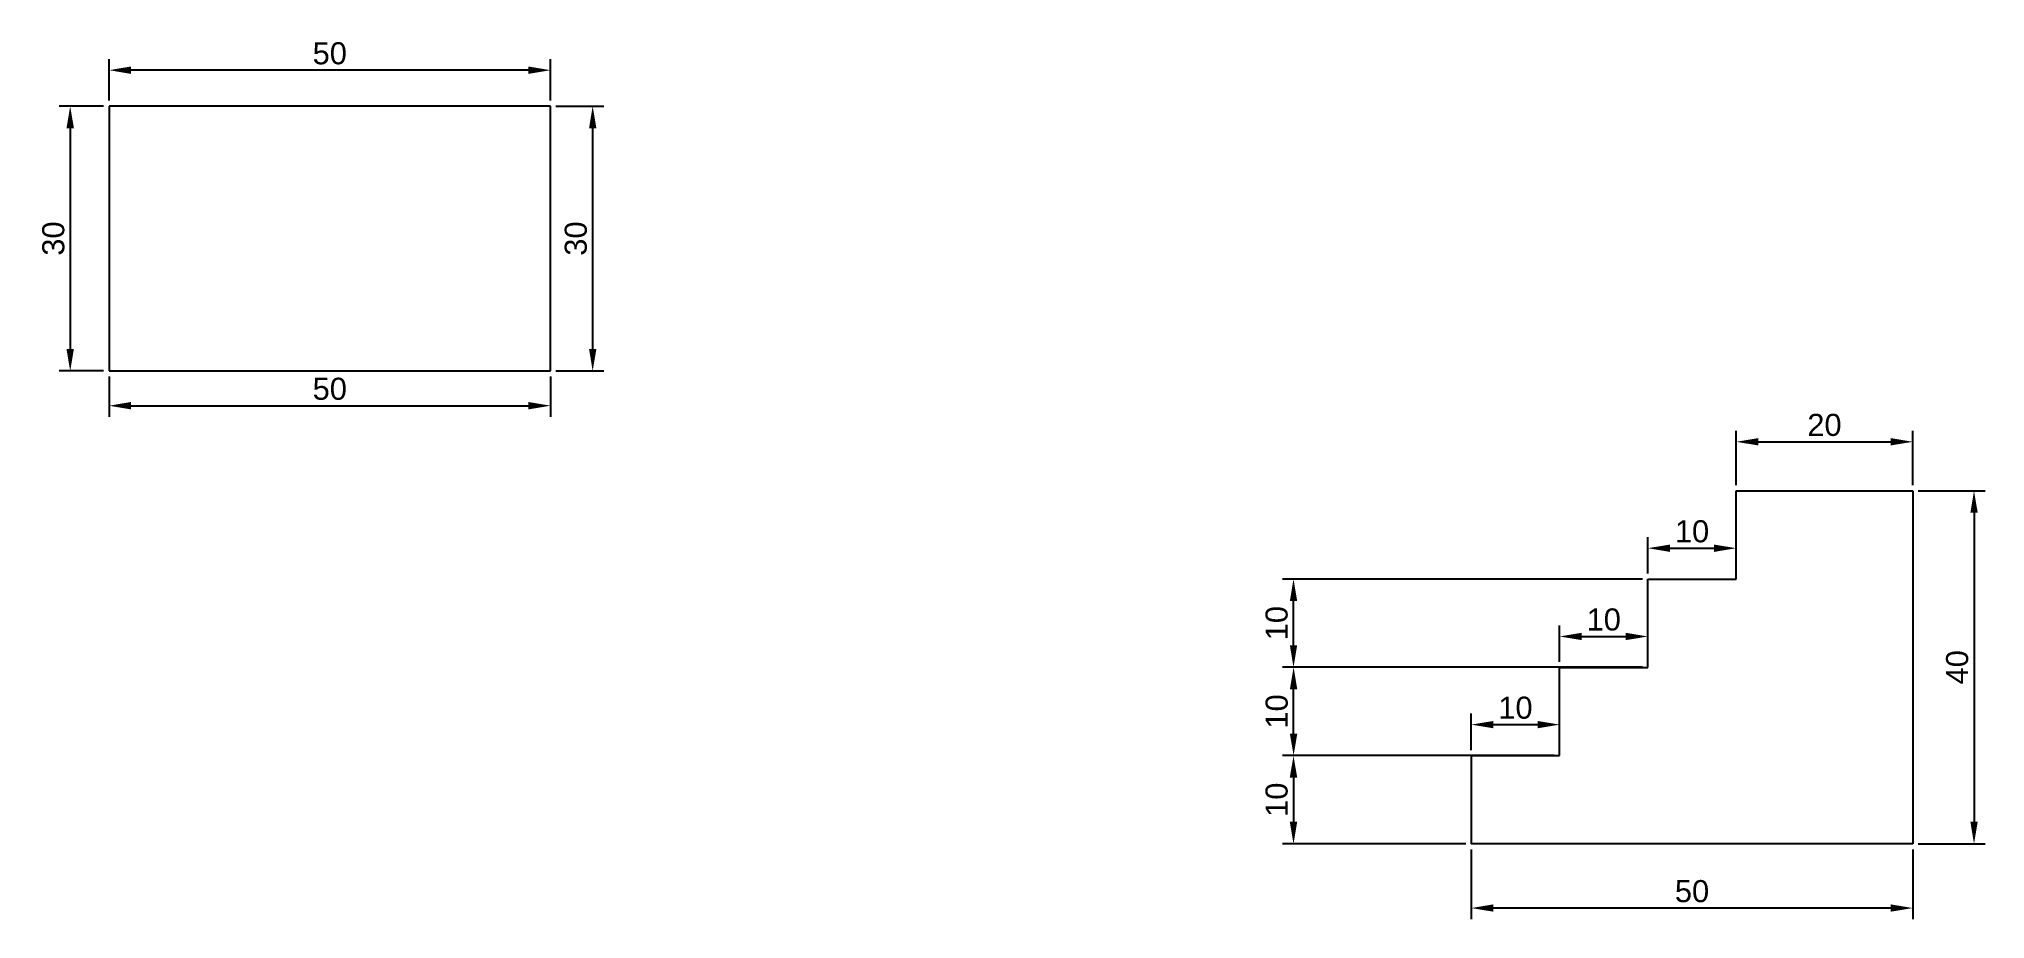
# Model space of a CAD drawing. Header units: millimetres. Extents: x 1788 to 2008, y 3201 to 3301.
import ezdxf

# ---------------------------------------------------------------- set-up
doc = ezdxf.new("R2010")
doc.units = ezdxf.units.MM
doc.styles.get("Standard").update_dxf_attribs({"font": 'arial.ttf'})
doc.dimstyles.new('ISO-25', dxfattribs={"dimtxt": 2.5, "dimasz": 2.5, "dimexe": 1.25, "dimexo": 0.625, "dimtad": 1, "dimtxsty": 'Standard', "dimcen": 2.5, "dimadec": 0, "dimazin": 0, "dimtfac": 1, "dimtmove": 0, "dimatfit": 3, "dimfxl": 1, "dimarcsym": 0})

# ---------------------------------------------------------------- blocks, each defined once
blk = doc.blocks.new('*D2')
at = {"color": 0, "lineweight": -2, "transparency": 16777216}
for p, q in [((1795.85, 3293.72), (1795.85, 3298.41)), ((1845.85, 3293.72), (1845.85, 3298.41)), ((1843.35, 3297.16), (1798.35, 3297.16))]:
    blk.add_line(p, q, dxfattribs=at)
at = {"color": 0, "transparency": 16777216}
for points in [[(1798.35, 3297.58), (1798.35, 3296.74), (1795.85, 3297.16)], [(1843.35, 3297.58), (1843.35, 3296.74), (1845.85, 3297.16)]]:
    blk.add_solid(points, dxfattribs=at)
at = {"layer": 'Defpoints', "color": 0, "transparency": 16777216}
for p in [(1795.85, 3297.16), (1795.85, 3293.09), (1845.85, 3293.09)]:
    blk.add_point(p, dxfattribs=at)
at = {"color": 0, "transparency": 16777216, "insert": (1820.85, 3299.06), "char_height": 2.5, "attachment_point": 5}
blk.add_mtext('50', dxfattribs=at)
blk = doc.blocks.new('*D3')
at = {"color": 0, "lineweight": -2, "transparency": 16777216}
for p, q in [((1846.47, 3293.09), (1851.88, 3293.09)), ((1850.63, 3265.59), (1850.63, 3290.59)), ((1846.47, 3263.09), (1851.88, 3263.09))]:
    blk.add_line(p, q, dxfattribs=at)
at = {"color": 0, "transparency": 16777216}
for points in [[(1850.22, 3290.59), (1851.05, 3290.59), (1850.63, 3293.09)], [(1850.22, 3265.59), (1851.05, 3265.59), (1850.63, 3263.09)]]:
    blk.add_solid(points, dxfattribs=at)
at = {"layer": 'Defpoints', "color": 0, "transparency": 16777216}
for p in [(1845.85, 3293.09), (1850.63, 3293.09), (1845.85, 3263.09)]:
    blk.add_point(p, dxfattribs=at)
at = {"color": 0, "transparency": 16777216, "insert": (1848.73, 3278.09), "char_height": 2.5, "attachment_point": 5, "rotation": 90}
blk.add_mtext('30', dxfattribs=at)
blk = doc.blocks.new('*D4')
at = {"color": 0, "lineweight": -2, "transparency": 16777216}
for p, q in [((1795.85, 3262.47), (1795.85, 3257.91)), ((1845.85, 3262.47), (1845.85, 3257.91)), ((1798.35, 3259.16), (1843.35, 3259.16))]:
    blk.add_line(p, q, dxfattribs=at)
at = {"color": 0, "transparency": 16777216}
for points in [[(1798.35, 3259.58), (1798.35, 3258.74), (1795.85, 3259.16)], [(1843.35, 3259.58), (1843.35, 3258.74), (1845.85, 3259.16)]]:
    blk.add_solid(points, dxfattribs=at)
at = {"layer": 'Defpoints', "color": 0, "transparency": 16777216}
for p in [(1795.85, 3263.09), (1845.85, 3263.09), (1845.85, 3259.16)]:
    blk.add_point(p, dxfattribs=at)
at = {"color": 0, "transparency": 16777216, "insert": (1820.85, 3261.06), "char_height": 2.5, "attachment_point": 5}
blk.add_mtext('50', dxfattribs=at)
blk = doc.blocks.new('*D5')
at = {"color": 0, "lineweight": -2, "transparency": 16777216}
for p, q in [((1795.22, 3293.09), (1790.2, 3293.09)), ((1791.45, 3290.59), (1791.45, 3265.59)), ((1795.22, 3263.09), (1790.2, 3263.09))]:
    blk.add_line(p, q, dxfattribs=at)
at = {"color": 0, "transparency": 16777216}
for points in [[(1791.03, 3290.59), (1791.87, 3290.59), (1791.45, 3293.09)], [(1791.03, 3265.59), (1791.87, 3265.59), (1791.45, 3263.09)]]:
    blk.add_solid(points, dxfattribs=at)
at = {"layer": 'Defpoints', "color": 0, "transparency": 16777216}
for p in [(1795.85, 3293.09), (1791.45, 3263.09), (1795.85, 3263.09)]:
    blk.add_point(p, dxfattribs=at)
at = {"color": 0, "transparency": 16777216, "insert": (1789.55, 3278.09), "char_height": 2.5, "attachment_point": 5, "rotation": 90}
blk.add_mtext('30', dxfattribs=at)
blk = doc.blocks.new('*D6')
at = {"color": 0, "lineweight": -2, "transparency": 16777216}
for p, q in [((1950.15, 3220.15), (1950.15, 3224.29)), ((1952.65, 3223.04), (1957.65, 3223.04)), ((1960.15, 3220.15), (1960.15, 3224.29))]:
    blk.add_line(p, q, dxfattribs=at)
at = {"color": 0, "transparency": 16777216}
for points in [[(1952.65, 3223.45), (1952.65, 3222.62), (1950.15, 3223.04)], [(1957.65, 3223.45), (1957.65, 3222.62), (1960.15, 3223.04)]]:
    blk.add_solid(points, dxfattribs=at)
at = {"layer": 'Defpoints', "color": 0, "transparency": 16777216}
for p in [(1960.15, 3223.04), (1950.15, 3219.53), (1960.15, 3219.53)]:
    blk.add_point(p, dxfattribs=at)
at = {"color": 0, "transparency": 16777216, "insert": (1955.15, 3224.94), "char_height": 2.5, "attachment_point": 5}
blk.add_mtext('10', dxfattribs=at)
blk = doc.blocks.new('*D7')
at = {"color": 0, "lineweight": -2, "transparency": 16777216}
for p, q in [((1960.15, 3230.15), (1960.15, 3234.27)), ((1970.15, 3230.15), (1970.15, 3234.27)), ((1962.65, 3233.02), (1967.65, 3233.02))]:
    blk.add_line(p, q, dxfattribs=at)
at = {"color": 0, "transparency": 16777216}
for points in [[(1962.65, 3233.44), (1962.65, 3232.61), (1960.15, 3233.02)], [(1967.65, 3233.44), (1967.65, 3232.61), (1970.15, 3233.02)]]:
    blk.add_solid(points, dxfattribs=at)
at = {"layer": 'Defpoints', "color": 0, "transparency": 16777216}
for p in [(1970.15, 3233.02), (1960.15, 3229.53), (1970.15, 3229.53)]:
    blk.add_point(p, dxfattribs=at)
at = {"color": 0, "transparency": 16777216, "insert": (1965.15, 3234.93), "char_height": 2.5, "attachment_point": 5}
blk.add_mtext('10', dxfattribs=at)
blk = doc.blocks.new('*D8')
at = {"color": 0, "lineweight": -2, "transparency": 16777216}
for p, q in [((1970.15, 3240.15), (1970.15, 3244.27)), ((1972.65, 3243.02), (1977.65, 3243.02)), ((1980.15, 3240.15), (1980.15, 3244.27))]:
    blk.add_line(p, q, dxfattribs=at)
at = {"color": 0, "transparency": 16777216}
for points in [[(1972.65, 3243.43), (1972.65, 3242.6), (1970.15, 3243.02)], [(1977.65, 3243.43), (1977.65, 3242.6), (1980.15, 3243.02)]]:
    blk.add_solid(points, dxfattribs=at)
at = {"layer": 'Defpoints', "color": 0, "transparency": 16777216}
for p in [(1980.15, 3243.02), (1970.15, 3239.53), (1980.15, 3239.53)]:
    blk.add_point(p, dxfattribs=at)
at = {"color": 0, "transparency": 16777216, "insert": (1975.15, 3244.92), "char_height": 2.5, "attachment_point": 5}
blk.add_mtext('10', dxfattribs=at)
blk = doc.blocks.new('*D9')
at = {"color": 0, "lineweight": -2, "transparency": 16777216}
for p, q in [((1980.15, 3250.15), (1980.15, 3256.32)), ((2000.15, 3250.15), (2000.15, 3256.32)), ((1982.65, 3255.07), (1997.65, 3255.07))]:
    blk.add_line(p, q, dxfattribs=at)
at = {"color": 0, "transparency": 16777216}
for points in [[(1982.65, 3255.49), (1982.65, 3254.66), (1980.15, 3255.07)], [(1997.65, 3255.49), (1997.65, 3254.66), (2000.15, 3255.07)]]:
    blk.add_solid(points, dxfattribs=at)
at = {"layer": 'Defpoints', "color": 0, "transparency": 16777216}
for p in [(2000.15, 3255.07), (1980.15, 3249.53), (2000.15, 3249.53)]:
    blk.add_point(p, dxfattribs=at)
at = {"color": 0, "transparency": 16777216, "insert": (1990.15, 3256.97), "char_height": 2.5, "attachment_point": 5}
blk.add_mtext('20', dxfattribs=at)
blk = doc.blocks.new('*D10')
at = {"color": 0, "lineweight": -2, "transparency": 16777216}
for p, q in [((2000.78, 3249.53), (2008.34, 3249.53)), ((2007.09, 3247.03), (2007.09, 3212.03)), ((2000.78, 3209.53), (2008.34, 3209.53))]:
    blk.add_line(p, q, dxfattribs=at)
at = {"color": 0, "transparency": 16777216}
for points in [[(2006.68, 3247.03), (2007.51, 3247.03), (2007.09, 3249.53)], [(2006.68, 3212.03), (2007.51, 3212.03), (2007.09, 3209.53)]]:
    blk.add_solid(points, dxfattribs=at)
at = {"layer": 'Defpoints', "color": 0, "transparency": 16777216}
for p in [(2000.15, 3249.53), (2000.15, 3209.53), (2007.09, 3209.53)]:
    blk.add_point(p, dxfattribs=at)
at = {"color": 0, "transparency": 16777216, "insert": (2005.19, 3229.53), "char_height": 2.5, "attachment_point": 5, "rotation": 90}
blk.add_mtext('40', dxfattribs=at)
blk = doc.blocks.new('*D11')
at = {"color": 0, "lineweight": -2, "transparency": 16777216}
for p, q in [((1950.15, 3208.9), (1950.15, 3201.01)), ((2000.15, 3208.9), (2000.15, 3201.01)), ((1997.65, 3202.26), (1952.65, 3202.26))]:
    blk.add_line(p, q, dxfattribs=at)
at = {"color": 0, "transparency": 16777216}
for points in [[(1952.65, 3202.68), (1952.65, 3201.85), (1950.15, 3202.26)], [(1997.65, 3202.68), (1997.65, 3201.85), (2000.15, 3202.26)]]:
    blk.add_solid(points, dxfattribs=at)
at = {"layer": 'Defpoints', "color": 0, "transparency": 16777216}
for p in [(1950.15, 3209.53), (2000.15, 3209.53), (1950.15, 3202.26)]:
    blk.add_point(p, dxfattribs=at)
at = {"color": 0, "transparency": 16777216, "insert": (1975.15, 3204.16), "char_height": 2.5, "attachment_point": 5}
blk.add_mtext('50', dxfattribs=at)
blk = doc.blocks.new('*D12')
at = {"color": 0, "lineweight": -2, "transparency": 16777216}
for p, q in [((1949.53, 3219.53), (1928.76, 3219.53)), ((1930.01, 3217.03), (1930.01, 3212.03)), ((1949.53, 3209.53), (1928.76, 3209.53))]:
    blk.add_line(p, q, dxfattribs=at)
at = {"color": 0, "transparency": 16777216}
for points in [[(1929.59, 3217.03), (1930.43, 3217.03), (1930.01, 3219.53)], [(1929.59, 3212.03), (1930.43, 3212.03), (1930.01, 3209.53)]]:
    blk.add_solid(points, dxfattribs=at)
at = {"layer": 'Defpoints', "color": 0, "transparency": 16777216}
for p in [(1950.15, 3219.53), (1930.01, 3209.53), (1950.15, 3209.53)]:
    blk.add_point(p, dxfattribs=at)
at = {"color": 0, "transparency": 16777216, "insert": (1928.11, 3214.53), "char_height": 2.5, "attachment_point": 5, "rotation": 90}
blk.add_mtext('10', dxfattribs=at)
blk = doc.blocks.new('*D13')
at = {"color": 0, "lineweight": -2, "transparency": 16777216}
for p, q in [((1959.53, 3229.53), (1928.77, 3229.53)), ((1930.02, 3222.03), (1930.02, 3227.03)), ((1959.53, 3219.53), (1928.77, 3219.53))]:
    blk.add_line(p, q, dxfattribs=at)
at = {"color": 0, "transparency": 16777216}
for points in [[(1929.6, 3227.03), (1930.44, 3227.03), (1930.02, 3229.53)], [(1929.6, 3222.03), (1930.44, 3222.03), (1930.02, 3219.53)]]:
    blk.add_solid(points, dxfattribs=at)
at = {"layer": 'Defpoints', "color": 0, "transparency": 16777216}
for p in [(1930.02, 3229.53), (1960.15, 3229.53), (1960.15, 3219.53)]:
    blk.add_point(p, dxfattribs=at)
at = {"color": 0, "transparency": 16777216, "insert": (1928.12, 3224.53), "char_height": 2.5, "attachment_point": 5, "rotation": 90}
blk.add_mtext('10', dxfattribs=at)
blk = doc.blocks.new('*D14')
at = {"color": 0, "lineweight": -2, "transparency": 16777216}
for p, q in [((1969.53, 3239.53), (1928.76, 3239.53)), ((1930.01, 3232.03), (1930.01, 3237.03)), ((1969.53, 3229.53), (1928.76, 3229.53))]:
    blk.add_line(p, q, dxfattribs=at)
at = {"color": 0, "transparency": 16777216}
for points in [[(1929.6, 3237.03), (1930.43, 3237.03), (1930.01, 3239.53)], [(1929.6, 3232.03), (1930.43, 3232.03), (1930.01, 3229.53)]]:
    blk.add_solid(points, dxfattribs=at)
at = {"layer": 'Defpoints', "color": 0, "transparency": 16777216}
for p in [(1930.01, 3239.53), (1970.15, 3239.53), (1970.15, 3229.53)]:
    blk.add_point(p, dxfattribs=at)
at = {"color": 0, "transparency": 16777216, "insert": (1928.11, 3234.53), "char_height": 2.5, "attachment_point": 5, "rotation": 90}
blk.add_mtext('10', dxfattribs=at)

msp = doc.modelspace()

# ---------------------------------------------------------------- linework, layer by layer
for p, q in [((1845.85, 3293.092), (1795.85, 3293.092)), ((1795.85, 3293.092), (1795.85, 3263.092)), ((1845.85, 3263.092), (1845.85, 3293.092)), ((1795.85, 3263.092), (1845.85, 3263.092)), ((1845.85, 3263.092), (1845.85, 3263.092)), ((1980.152, 3239.525), (1980.152, 3249.525)), ((1980.152, 3249.525), (2000.152, 3249.525)), ((2000.152, 3249.525), (2000.152, 3209.525)), ((1970.152, 3229.525), (1970.152, 3239.525)), ((1970.152, 3239.525), (1980.152, 3239.525)), ((1960.152, 3219.525), (1960.152, 3229.525)), ((1960.152, 3229.525), (1970.152, 3229.525)), ((1950.152, 3219.525), (1950.152, 3209.525)), ((1950.152, 3219.525), (1960.152, 3219.525)), ((2000.152, 3209.525), (1950.152, 3209.525))]:
    msp.add_line(p, q)

# ---------------------------------------------------------------- dimensions: what is measured, and where the dimension line sits
for base, p1, p2, picture, middle in [((1795.85, 3297.16), (1845.85, 3293.092), (1795.85, 3293.092), '*D2', (1820.85, 3299.061)), ((1845.85, 3259.161), (1795.85, 3263.092), (1845.85, 3263.092), '*D4', (1820.85, 3261.063)), ((2000.152, 3255.073), (1980.152, 3249.525), (2000.152, 3249.525), '*D9', (1990.152, 3256.974)), ((1980.152, 3243.017), (1970.152, 3239.525), (1980.152, 3239.525), '*D8', (1975.152, 3244.919)), ((1970.152, 3233.024), (1960.152, 3229.525), (1970.152, 3229.525), '*D7', (1965.152, 3234.925)), ((1960.152, 3223.038), (1950.152, 3219.525), (1960.152, 3219.525), '*D6', (1955.152, 3224.939)), ((1950.152, 3202.263), (2000.152, 3209.525), (1950.152, 3209.525), '*D11', (1975.152, 3204.165))]:
    dim = msp.add_linear_dim(base=base, p1=p1, p2=p2, dimstyle='ISO-25')
    dim.commit()
    dim.dimension.update_dxf_attribs({"geometry": picture, "text_midpoint": middle})
for base, p1, p2, picture, middle in [((1791.45, 3263.092), (1795.85, 3293.092), (1795.85, 3263.092), '*D5', (1789.548, 3278.092)), ((1850.634, 3293.092), (1845.85, 3263.092), (1845.85, 3293.092), '*D3', (1848.732, 3278.092)), ((2007.093, 3209.525), (2000.152, 3249.525), (2000.152, 3209.525), '*D10', (2005.192, 3229.525)), ((1930.014, 3239.525), (1970.152, 3229.525), (1970.152, 3239.525), '*D14', (1928.112, 3234.525)), ((1930.022, 3229.525), (1960.152, 3219.525), (1960.152, 3229.525), '*D13', (1928.12, 3224.525)), ((1930.012, 3209.525), (1950.152, 3219.525), (1950.152, 3209.525), '*D12', (1928.11, 3214.525))]:
    dim = msp.add_linear_dim(base=base, p1=p1, p2=p2, angle=90, dimstyle='ISO-25')
    dim.commit()
    dim.dimension.update_dxf_attribs({"geometry": picture, "text_midpoint": middle})

doc.saveas('drawing.dxf')
